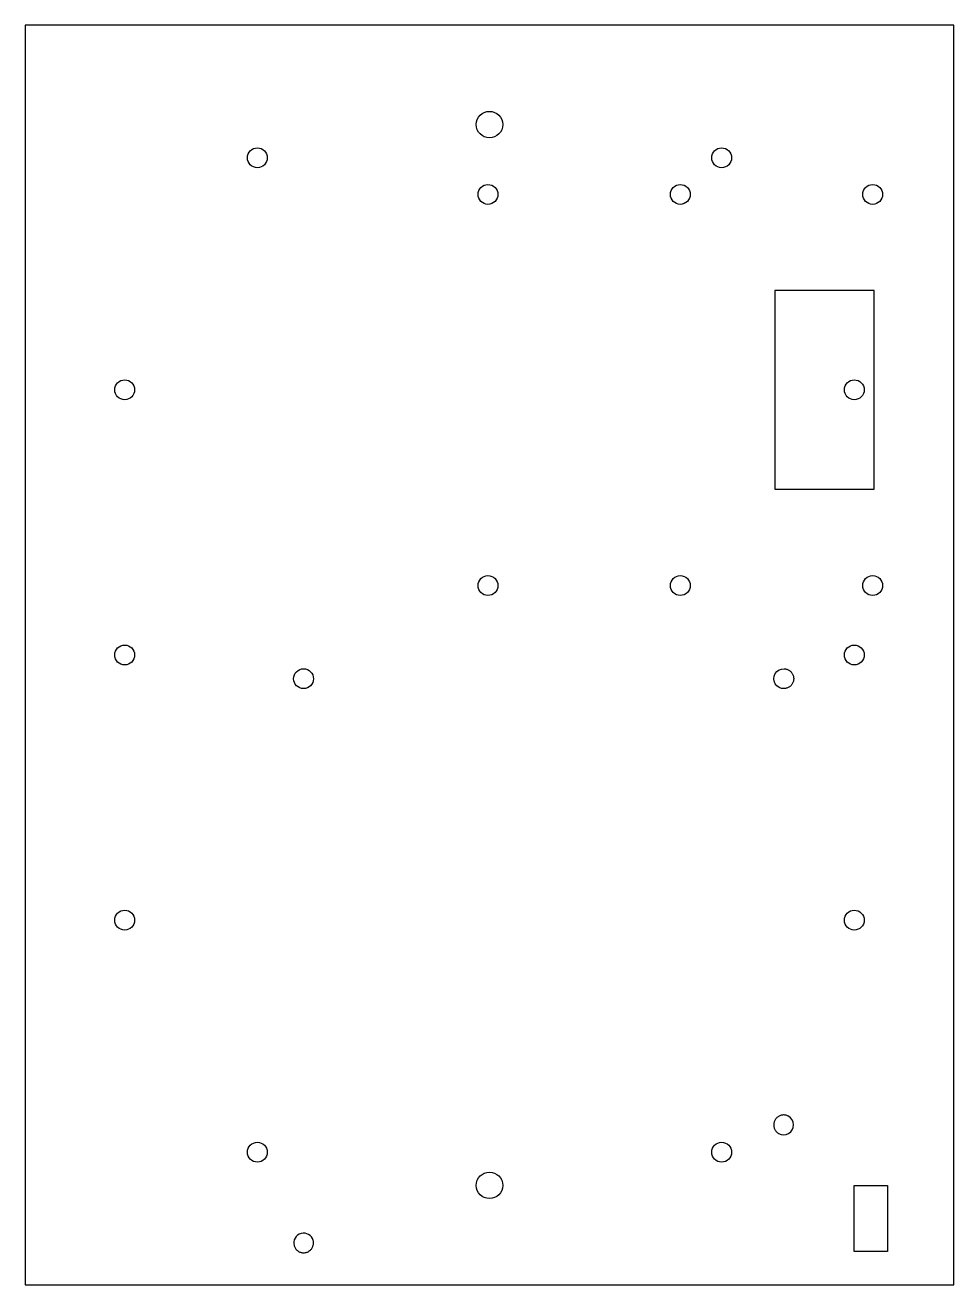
# Model space of a CAD drawing. Header units: millimetres. Extents: x -128 to 12, y -118 to 72.
import ezdxf

# ---------------------------------------------------------------- set-up
doc = ezdxf.new("R2010")
doc.units = ezdxf.units.MM
doc.layers.get('0').update_dxf_attribs({"linetype": 'CONTINUOUS'})

msp = doc.modelspace()

# ---------------------------------------------------------------- linework, layer by layer
for points in [[(11.83, 72.48), (-128.17, 72.48), (-128.17, -117.52), (11.83, -117.52)], [(-0.17, 32.48), (-15.17, 32.48), (-15.17, 2.48), (-0.17, 2.48)], [(-3.17, -102.52), (1.83, -102.52), (1.83, -112.52), (-3.17, -112.52)]]:
    msp.add_lwpolyline(points, close=True)
for points in [[(-13.65, -27.59), (-13.74, -27.6, -1.04133), (-13.74, -24.6), (-13.65, -24.61), (-13.54, -24.62), (-13.44, -24.65), (-13.34, -24.68), (-13.24, -24.71), (-13.14, -24.76), (-13.04, -24.81), (-12.95, -24.87), (-12.87, -24.93), (-12.79, -25), (-12.71, -25.08), (-12.64, -25.16), (-12.58, -25.24), (-12.52, -25.33), (-12.47, -25.43), (-12.42, -25.53), (-12.39, -25.63), (-12.36, -25.73), (-12.33, -25.83), (-12.32, -25.94), (-12.31, -26.05), (-12.31, -26.15), (-12.32, -26.26), (-12.33, -26.37), (-12.36, -26.47), (-12.39, -26.57), (-12.42, -26.67), (-12.47, -26.77), (-12.52, -26.87), (-12.58, -26.96), (-12.64, -27.04), (-12.71, -27.12), (-12.79, -27.2), (-12.87, -27.27), (-12.95, -27.33), (-13.04, -27.39), (-13.14, -27.44), (-13.24, -27.49), (-13.34, -27.52), (-13.44, -27.55), (-13.54, -27.58)], [(-14.58, -94.7, 1.006046), (-13.09, -92.09), (-13.13, -92.07, 0.001848), (-13.14, -92.07), (-13.24, -92.02), (-13.34, -91.99), (-13.44, -91.96), (-13.54, -91.93), (-13.65, -91.92), (-13.76, -91.91), (-13.86, -91.91), (-13.97, -91.92), (-14.08, -91.93), (-14.18, -91.96), (-14.28, -91.99), (-14.38, -92.02), (-14.48, -92.07), (-14.58, -92.12), (-14.67, -92.18), (-14.75, -92.24), (-14.83, -92.31), (-14.91, -92.39), (-14.98, -92.47), (-15.04, -92.55), (-15.1, -92.64), (-15.15, -92.74), (-15.2, -92.84), (-15.23, -92.94), (-15.26, -93.04), (-15.29, -93.14), (-15.3, -93.25), (-15.31, -93.36), (-15.31, -93.46), (-15.3, -93.57), (-15.29, -93.68), (-15.26, -93.78), (-15.23, -93.88), (-15.2, -93.98), (-15.15, -94.08), (-15.1, -94.18), (-15.04, -94.27), (-14.98, -94.35), (-14.91, -94.43), (-14.83, -94.51), (-14.75, -94.58), (-14.67, -94.64)], [(-84.74, -110.83, 0.990415), (-87.64, -111.61), (-87.62, -111.66), (-87.59, -111.76), (-87.54, -111.86), (-87.49, -111.96), (-87.43, -112.05), (-87.37, -112.13), (-87.3, -112.21), (-87.22, -112.29), (-87.14, -112.36), (-87.06, -112.42), (-86.97, -112.48), (-86.87, -112.53), (-86.77, -112.58), (-86.67, -112.61), (-86.57, -112.64), (-86.47, -112.67), (-86.36, -112.68), (-86.25, -112.69), (-86.15, -112.69), (-86.04, -112.68), (-85.93, -112.67), (-85.83, -112.64), (-85.73, -112.61), (-85.63, -112.58), (-85.53, -112.53), (-85.43, -112.48), (-85.34, -112.42), (-85.26, -112.36), (-85.18, -112.29), (-85.1, -112.21), (-85.03, -112.13), (-84.97, -112.05), (-84.91, -111.96), (-84.86, -111.86), (-84.81, -111.76), (-84.78, -111.66), (-84.75, -111.56), (-84.72, -111.46), (-84.71, -111.35), (-84.7, -111.24), (-84.7, -111.14), (-84.71, -111.03), (-84.72, -110.92)]]:
    msp.add_lwpolyline(points, format="xyb", close=True)
for centre, radius in [((-58.17, 57.48), 2), ((-93.17, 52.48), 1.5), ((-23.17, 52.48), 1.5), ((-58.4, 46.95), 1.5), ((-29.4, 46.95), 1.5), ((-0.4, 46.95), 1.5), ((-113.17, 17.48), 1.5), ((-3.17, 17.48), 1.5), ((-58.4, -12.05), 1.5), ((-29.4, -12.05), 1.5), ((-0.4, -12.05), 1.5), ((-113.17, -22.52), 1.5), ((-3.17, -22.52), 1.5), ((-86.2, -26.1), 1.5), ((-113.17, -62.52), 1.5), ((-3.17, -62.52), 1.5), ((-93.17, -97.52), 1.5), ((-23.17, -97.52), 1.5), ((-58.17, -102.52), 2)]:
    msp.add_circle(centre, radius)

doc.saveas('drawing.dxf')
